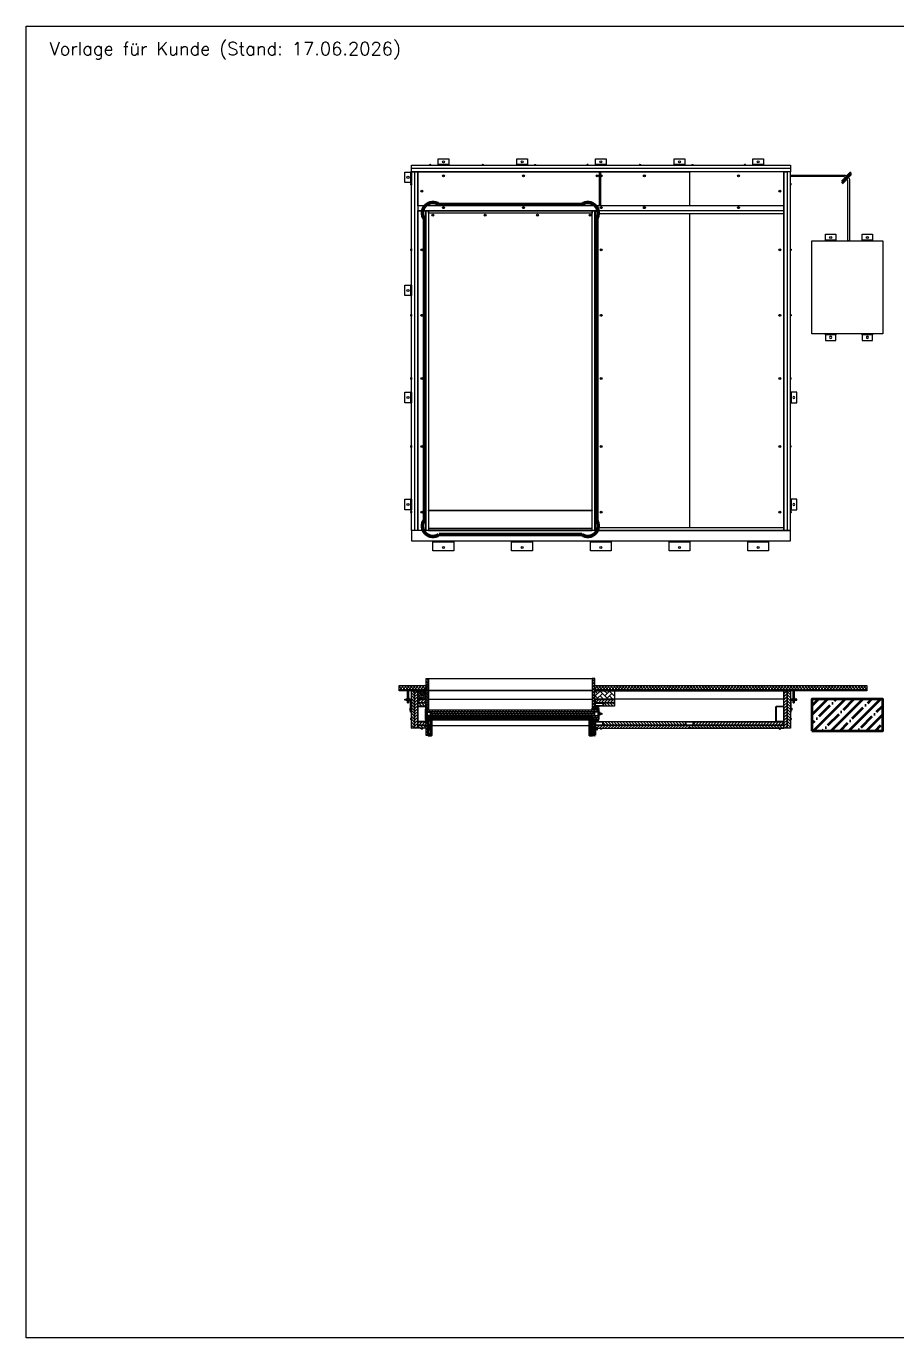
# Model space of a CAD drawing. Header units: millimetres. Extents: x 21685 to 41685, y -14252 to -4252.
# Drawn here: x 21685 to 28324, y -14252 to -4252 of the extents above; entities that cross this region are included whole.
import ezdxf

# ---------------------------------------------------------------- set-up
doc = ezdxf.new("R2010")
doc.units = ezdxf.units.MM
for name, color, linetype in [('0_Schraff', 7, 'Continuous'), ('STK_Draufsicht', 140, 'Continuous'), ('STK_Frontansicht', 121, 'Continuous'), ('STK_Muttern_Scheiben_Schrauben', 21, 'Continuous'), ('STK_Seitenansicht', 3, 'Continuous')]:
    doc.layers.add(name, color=color, linetype=linetype)
doc.layers.add('AM_VIEWS', color=1, linetype='Continuous', lineweight=25)
doc.layers.add('STK_Ausbrand', color=30, linetype='Continuous', lineweight=100)
doc.styles.get("Standard").update_dxf_attribs({"font": 'romans.shx'})
pattern_1 = [(225, (24621.749, -9604.069), (11.22532, -11.22532), []), (315, (24621.749, -9604.069), (11.22532, 11.22532), [])]
pattern_2 = [(45, (21000, 0), (-11.22532, 11.22532), [])]
pattern_3 = [(45, (2, 0), (-11.22532, 11.22532), [])]

# ---------------------------------------------------------------- blocks, each defined once
blk = doc.blocks.new('Befestigungswinkel TR oben')
at = {"layer": 'STK_Frontansicht'}
for points in [[(0, 50), (80, 50), (80, 0), (0, 0)], [(0, 0), (80, 0), (80, 6), (0, 6)]]:
    blk.add_lwpolyline(points, close=True, dxfattribs=at)
blk.add_circle((40, 26), 8, dxfattribs=at)
blk = doc.blocks.new('Befestigungswinkel TR unten')
at = {"layer": 'STK_Frontansicht'}
for points in [[(0, 0), (160, 0), (160, -75), (0, -75)], [(0, 0), (160, 0), (160, -9), (0, -9)]]:
    blk.add_lwpolyline(points, close=True, dxfattribs=at)
blk.add_circle((80, -50), 8, dxfattribs=at)
blk = doc.blocks.new('Tank')
at = {"layer": 'STK_Frontansicht', "lineweight": 50}
for p, q in [((-310, 1162), (-240, 1233)), ((-310, 1149), (-240, 1220))]:
    blk.add_line(p, q, dxfattribs=at)
at = {"layer": 'STK_Frontansicht'}
for points in [[(-281, 1192, 0.16642), (-306, 1200), (-704, 1200), (-704, 1211), (-294, 1211, -0.16642), (-270, 1203, -0.16642)], [(-263, 1196, -0.1711), (-254, 1171), (-254, 710), (-266, 710), (-266, 1160, 0.1711), (-274, 1185)]]:
    blk.add_lwpolyline(points, format="xyb", dxfattribs=at)
blk.add_lwpolyline([(-540, 710), (0, 710), (0, 0), (-540, 0)], close=True, dxfattribs=at)
for p in [(-437, 710), (-157, 710)]:
    blk.add_blockref('Befestigungswinkel TR oben', p, dxfattribs=at)
at = {"layer": 'STK_Frontansicht', "xscale": -1, "rotation": 180}
for p in [(-437, 0), (-157, 0)]:
    blk.add_blockref('Befestigungswinkel TR oben', p, dxfattribs=at)
blk = doc.blocks.new('Winkel 50x100')
at = {"layer": 'STK_Draufsicht'}
for p, q in [((-19, 0), (31, 0)), ((-19, -6), (-19, 0)), ((31, 0), (31, -100)), ((23, -6), (-19, -6)), ((25, -100), (25, -8)), ((31, -100), (25, -100))]:
    blk.add_line(p, q, dxfattribs=at)
blk.add_arc((23, -8), 2, 0, 90, dxfattribs=at)
blk = doc.blocks.new('Schraubenkopf')
at = {"layer": 'STK_Muttern_Scheiben_Schrauben'}
for p, q in [((0.01, 0.23), (0.22, 0.33)), ((0.27, 0.34), (1.14, 0.34)), ((0.3, 0.36), (0.32, 0.34)), ((0.5, 0.5), (0.92, 0.5)), ((1.09, 0.34), (1.11, 0.36)), ((1.2, 0.33), (1.41, 0.23))]:
    blk.add_line(p, q, dxfattribs=at)
for points in [[(-0.04, 0.23), (1.46, 0.23), (1.46, 0.18), (-0.04, 0.18)], [(0, 0.18), (1.41, 0.18), (1.41, 0), (0, 0)], [(0.3, 0.41), (1.11, 0.41), (1.11, 0.36), (0.3, 0.36)]]:
    blk.add_lwpolyline(points, close=True, dxfattribs=at)
for centre, radius, start, end in [((0, 0.24), 0.0125, 269.77486, 296.52085), ((0.27, 0.21), 0.125, 89.99839, 115.34316), ((0.69, -0.17), 0.7, 105.93216, 123.59946), ((0.72, -0.17), 0.7, 56.40054, 74.04932), ((1.14, 0.21), 0.125, 64.79925, 91.13171), ((1.41, 0.24), 0.0125, 244.78282, 270)]:
    blk.add_arc(centre, radius, start, end, dxfattribs=at)
blk = doc.blocks.new('Schraube Front')
at = {"layer": 'STK_Muttern_Scheiben_Schrauben'}
for radius in [7.5, 4.05, 2.1]:
    blk.add_circle((0, 0), radius, dxfattribs=at)
blk = doc.blocks.new('Mutter M12')
at = {"layer": 'STK_Muttern_Scheiben_Schrauben'}
for p, q in [((-5.2, 2.4), (-4.2, 3)), ((-5.2, 0.6), (-5.2, 2.4)), ((-4.2, 0), (-5.2, 0.6)), ((-4.2, 3), (4.1, 3)), ((4.1, 0), (-4.2, 0)), ((-2.6, 2.4), (-2.6, 0.6)), ((2.6, 2.4), (2.6, 0.6)), ((4.1, 3), (5.2, 2.4)), ((5.2, 0.6), (4.1, 0)), ((5.2, 2.4), (5.2, 0.6))]:
    blk.add_line(p, q, dxfattribs=at)
for centre, radius, start, end in [((-3.9, 0.5), 2.32, 55.9699, 124.0301), ((-3.9, 2.5), 2.3, 235.6158, 304.3842), ((0, -5.8), 8.6, 72.412, 107.588), ((0, 8.8), 8.6, 252.412, 287.588), ((3.9, 0.5), 2.3, 55.6155, 124.3842), ((3.9, 2.5), 2.3, 235.6158, 304.3842)]:
    blk.add_arc(centre, radius, start, end, dxfattribs=at)
blk = doc.blocks.new('Flachkopfschraube')
at = {"layer": 'STK_Muttern_Scheiben_Schrauben'}
for p, q in [((-2.8, 3.3), (-2.8, -3.2)), ((-2.2, 3.8), (-2.8, 3.3)), ((0, 3.8), (-2.2, 3.8)), ((-2.2, 1.9), (0, 1.9)), ((0, -3.8), (0, 3.8)), ((-2.8, -3.2), (-2.2, -3.8)), ((-2.2, -3.8), (-2.8, -3.2)), ((-2.2, -1.9), (0, -1.9)), ((-2.2, -3.8), (0, -3.8))]:
    blk.add_line(p, q, dxfattribs=at)
for centre, radius, start, end in [((1, 0), 3.75, 150.0007, 209.9998), ((-1.8, 2.8), 0.973, 149.5019, 178.717), ((-1.7, 2.9), 1.07, 183.3408, 215.1741), ((-0.7, 2.2), 2.17, 133.8223, 149.5304), ((-0.5, 3.6), 2.48, 214.373, 225.5257), ((-1.7, -2.9), 1.07, 144.8259, 176.6592), ((-1.8, -2.8), 0.973, 181.283, 210.4981), ((-0.5, -3.6), 2.48, 134.4743, 145.627), ((-0.7, -2.2), 2.17, 210.4696, 226.1777)]:
    blk.add_arc(centre, radius, start, end, dxfattribs=at)
blk = doc.blocks.new('Mutter mit Schraube')
at = {"layer": 'STK_Muttern_Scheiben_Schrauben'}
for p, q in [((-10.9, 4.2), (-10.3, 4.9)), ((-10.9, -4.3), (-10.9, 4.2)), ((-10.3, 4.9), (-7.6, 4.9)), ((-10.3, 2.5), (-7.6, 2.5)), ((-7.6, 4.9), (-6.9, 4.2)), ((-6.9, 4.2), (-6.9, 2.1)), ((-6.9, 2.1), (-6.8, 1.9)), ((-6.9, -2.1), (-6.9, 2.1)), ((-6.8, 1.9), (-6.8, -1.9)), ((-6.8, 1.9), (-6.4, 2.5)), ((-6.4, 2.5), (-6, 1.9)), ((-6.4, 2.5), (-6.4, -2.5)), ((-6, 1.9), (-5.6, 2.5)), ((-6, 1.9), (-6, -1.9)), ((-5.6, 2.5), (-5.2, 1.9)), ((-5.6, -2.5), (-5.6, 2.5)), ((-5.2, 1.9), (-4.9, 2.5)), ((-5.2, 1.9), (-5.2, -1.9)), ((-4.9, 2.5), (-4.5, 1.9)), ((-4.9, -2.5), (-4.9, 2.5)), ((-4.5, 1.9), (-4.1, 2.5)), ((-4.5, -1.9), (-4.5, 1.9)), ((-4.1, 2.5), (-3.8, 1.9)), ((-4.1, 2.5), (-4.1, -2.5)), ((-3.8, -1.9), (-3.8, 1.9)), ((-3.8, 1.9), (-3.4, 2.5)), ((-3.4, 2.5), (-3, 1.9)), ((-3.4, 2.5), (-3.4, -2.5)), ((-3, 1.9), (-2.6, 2.5)), ((-3, -1.9), (-3, 1.9)), ((-2.6, 2.5), (-2.2, 1.9)), ((-2.6, 2.5), (-2.6, -2.5)), ((-2.2, 1.9), (-1.9, 2.5)), ((-2.2, -1.9), (-2.2, 1.9)), ((-1.9, 2.5), (-1.5, 1.9)), ((-1.9, 2.5), (-1.9, -2.5)), ((-1.5, 1.9), (-1.1, 2.5)), ((-1.5, -1.9), (-1.5, 1.9)), ((-1.1, 2.5), (-0.8, 1.9)), ((-1.1, 2.5), (-1.1, -2.5)), ((-0.8, 1.9), (-0.4, 2.5)), ((-0.8, -1.9), (-0.8, 1.9)), ((-0.4, 2.5), (0, 1.9)), ((-0.4, 2.5), (-0.4, -2.5)), ((0, 1.9), (0, -1.9)), ((-10.3, -4.9), (-10.9, -4.3)), ((-7.6, -4.9), (-10.3, -4.9)), ((-10.3, -2.5), (-7.6, -2.5)), ((-6.9, -4.3), (-7.6, -4.9)), ((-6.8, -1.9), (-6.9, -2.1)), ((-6.9, -2.1), (-6.9, -4.3)), ((-6.4, -2.5), (-6.8, -1.9)), ((-6, -1.9), (-6.4, -2.5)), ((-5.6, -2.5), (-6, -1.9)), ((-5.2, -1.9), (-5.6, -2.5)), ((-4.9, -2.5), (-5.2, -1.9)), ((-4.5, -1.9), (-4.9, -2.5)), ((-4.1, -2.5), (-4.5, -1.9)), ((-3.8, -1.9), (-4.1, -2.5)), ((-3.4, -2.5), (-3.8, -1.9)), ((-3, -1.9), (-3.4, -2.5)), ((-2.6, -2.5), (-3, -1.9)), ((-2.2, -1.9), (-2.6, -2.5)), ((-1.9, -2.5), (-2.2, -1.9)), ((-1.5, -1.9), (-1.9, -2.5)), ((-1.1, -2.5), (-1.5, -1.9)), ((-0.8, -1.9), (-1.1, -2.5)), ((-0.4, -2.5), (-0.8, -1.9)), ((0, -1.9), (-0.4, -2.5))]:
    blk.add_line(p, q, dxfattribs=at)
for centre, radius, start, end in [((-9, 3.5), 1.9, 130.1012, 172.1861), ((-9.1, 3.9), 1.85, 184.857, 230.1944), ((-6, 0), 4.91, 150, 210), ((-8.8, 3.5), 1.9, 7.8139, 49.8988), ((-8.7, 3.9), 1.85, 309.8056, 355.143), ((-11.8, 0), 4.91, 330, 30), ((-9.1, -3.9), 1.85, 129.8056, 175.143), ((-9, -3.5), 1.9, 187.8139, 229.8988), ((-8.7, -3.9), 1.85, 4.857, 50.1944), ((-8.8, -3.5), 1.9, 310.1012, 352.1861)]:
    blk.add_arc(centre, radius, start, end, dxfattribs=at)
blk = doc.blocks.new('Dichtung')
at = {"layer": 'STK_Draufsicht', "lineweight": 50}
for p, q in [((24504, -9540), (24500, -9540)), ((24504, -9544), (24500, -9544)), ((24504, -9540), (24504, -9538)), ((24504, -9538), (24505, -9540)), ((24504, -9544), (24504, -9545)), ((24504, -9545), (24505, -9544)), ((24505, -9540), (24505, -9538)), ((24505, -9538), (24506, -9540)), ((24505, -9544), (24505, -9545)), ((24505, -9545), (24506, -9544)), ((24506, -9540), (24506, -9538)), ((24506, -9538), (24508, -9542)), ((24506, -9545), (24508, -9542)), ((24506, -9544), (24506, -9545))]:
    blk.add_line(p, q, dxfattribs=at)
blk.add_lwpolyline([(24500, -9544), (24500, -9545, -0.41421), (24499, -9546), (24497, -9546, -0.41421), (24497, -9545), (24497, -9538, -0.41421), (24497, -9538), (24499, -9538, -0.41421), (24500, -9538), (24500, -9540)], format="xyb", dxfattribs=at)
for centre, start, end in [((24504, -9538), 33.6901, 180), ((24504, -9545), 180, 326.3099), ((24505, -9538), 33.6901, 180), ((24505, -9545), 180, 326.3099), ((24506, -9538), 33.6901, 180), ((24506, -9545), 180, 326.3099)]:
    blk.add_arc(centre, 0.1, start, end, dxfattribs=at)

msp = doc.modelspace()

# ---------------------------------------------------------------- hatches: boundary and pattern name
at = {"layer": '0_Schraff'}
h = msp.add_hatch(dxfattribs=at)
h.set_pattern_fill('ANSI37', color=256, scale=5, angle=180)
h.set_pattern_definition(pattern_1)
h.paths.add_polyline_path([(24734, -9279), (24529, -9279), (24529, -9313), (24734, -9313)])
h = msp.add_hatch(dxfattribs=at)
h.set_pattern_fill('ANSI37', color=256, scale=5, angle=180)
h.paths.add_polyline_path([(24753, -9225), (24734, -9225), (24734, -9456), (24753, -9456)])
h = msp.add_hatch(dxfattribs=at)
h.set_pattern_fill('ANSI37', color=256, scale=5)
h.paths.add_polyline_path([(26002, -9225), (26002, -9443), (26021, -9443), (26021, -9225)])
h = msp.add_hatch(dxfattribs=at)
h.set_pattern_fill('ANSI37', color=256, scale=5, angle=180)
h.set_pattern_definition(pattern_1)
h.paths.add_polyline_path([(26021, -9279), (28095, -9279), (28095, -9313), (26021, -9313)])
h = msp.add_hatch(dxfattribs=at)
h.set_pattern_fill('ANGLE', color=256)
h.set_pattern_definition([(0, (24621.749, -9604.069), (0, 6.985), [5.08, -1.905]), (90, (24621.749, -9604.069), (-6.985, 4e-16), [5.08, -1.905])])
h.paths.add_polyline_path([(24734, -9313), (24529, -9313), (24529, -9318), (24734, -9318)])
h = msp.add_hatch(dxfattribs=at)
h.set_pattern_fill('ANSI31', color=256, scale=5, angle=90)
h.paths.add_polyline_path([(24647, -9318), (24622, -9318), (24622, -9605), (24647, -9605)])
h = msp.add_hatch(dxfattribs=at)
h.set_pattern_fill('ANSI31', color=256, scale=5)
h.paths.add_polyline_path([(24672, -9318), (24647, -9318), (24647, -9605), (24672, -9605)])
h = msp.add_hatch(dxfattribs=at)
h.set_pattern_fill('AR-HBONE', color=256, scale=0.1, angle=90)
h.set_pattern_definition([(135, (24621.749, -9604.069), (-14.3684, 9e-16), [30.48, -10.16]), (225, (24614.565, -9596.885), (-14.3684, 2e-15), [30.48, -10.16])])
h.paths.add_polyline_path([(24672, -9383), (24732, -9383), (24732, -9318), (24672, -9318)])
h = msp.add_hatch(dxfattribs=at)
h.set_pattern_fill('ANSI31', color=256, scale=5)
h.paths.add_polyline_path([(24732, -9385), (24672, -9385), (24672, -9410), (24732, -9410)])
h = msp.add_hatch(dxfattribs=at)
h.set_pattern_fill('AR-HBONE', color=256, scale=0.25, angle=180)
h.paths.add_polyline_path([(26171, -9383), (26171, -9318), (26021, -9318), (26021, -9383)])
h = msp.add_hatch(dxfattribs=at)
h.set_pattern_fill('ANSI31', color=256, scale=5, style=0)
h.set_pattern_definition(pattern_2)
h.paths.add_polyline_path([(26171, -9410), (26171, -9385), (26025, -9385), (26025, -9410)])
h = msp.add_hatch(dxfattribs=at)
h.set_pattern_fill('ANSI31', color=256, scale=5, style=0)
h.set_pattern_definition(pattern_2)
h.paths.add_polyline_path([(27488, -9605), (27488, -9318), (27463, -9318), (27463, -9605)])
h = msp.add_hatch(dxfattribs=at)
h.set_pattern_fill('ANSI31', color=256, scale=5, angle=90, style=0)
h.paths.add_polyline_path([(27513, -9605), (27513, -9318), (27488, -9318), (27488, -9605)])
at = {"layer": '0_Schraff', "lineweight": 50}
h = msp.add_hatch(dxfattribs=at)
h.set_pattern_fill('ANSI35', color=256, scale=15)
h.paths.add_polyline_path([(27713, -9383), (27692, -9383), (27691, -9383), (27684, -9383), (27684, -9383), (27684, -9383), (27677, -9383), (27677, -9623), (28217, -9623), (28217, -9383)])
at = {"layer": '0_Schraff'}
h = msp.add_hatch(dxfattribs=at)
h.set_pattern_fill('ANSI31', color=256, scale=5, angle=90)
h.paths.add_polyline_path([(24732, -9410), (24672, -9410), (24672, -9435), (24732, -9435)])
h = msp.add_hatch(dxfattribs=at)
h.set_pattern_fill('DOLMIT', color=256, scale=0.1)
h.paths.add_polyline_path([(24734, -9419), (24732, -9419), (24732, -9489), (24734, -9489)])
h.paths.add_polyline_path([(24734, -9499), (24732, -9499), (24732, -9569), (24734, -9569)])
at = {"layer": '0_Schraff', "lineweight": 50}
h = msp.add_hatch(dxfattribs=at)
h.set_pattern_fill('ANSI32', color=256, scale=5)
h.paths.add_polyline_path([(24767, -9461), (24767, -9461), (24767, -9461)])
edge = h.paths.add_edge_path()
edge.add_line((24755, -9462), (24755, -9462))
edge.add_line((24755, -9462), (24755, -9462))
edge.add_arc((24755, -9462), 0.129, 270, 295.2172, ccw=False)
h.paths.add_polyline_path([(24759, -9528), (24759, -9528), (24759, -9528)], flags=16)
edge = h.paths.add_edge_path(flags=16)
edge.add_line((24770, -9527), (24770, -9528))
edge.add_line((24770, -9528), (24755, -9528))
edge.add_line((24755, -9528), (24755, -9527))
edge.add_arc((24755, -9527), 0.129, 64.8157, 180)
edge.add_line((24755, -9527), (24755, -9527))
edge.add_line((24755, -9527), (24755, -9527))
edge.add_line((24755, -9527), (24755, -9524))
edge.add_line((24755, -9524), (24771, -9524))
edge.add_line((24771, -9524), (24770, -9527))
edge.add_arc((24770, -9527), 0.129, 0, 116.5209)
h.paths.add_polyline_path([(24748, -9528), (24738, -9528), (24738, -9534), (26002, -9534), (26002, -9524), (24748, -9524)])
edge = h.paths.add_edge_path()
edge.add_line((24767, -9460), (24759, -9460))
edge.add_arc((24763, -9466), 7.24, 105.9507, 123.5995, ccw=False)
edge.add_line((24761, -9459), (24765, -9459))
edge.add_arc((24763, -9466), 7.24, 56.4005, 74.0678, ccw=False)
at = {"layer": '0_Schraff'}
h = msp.add_hatch(dxfattribs=at)
h.set_pattern_fill('ANSI31', color=256, scale=5, angle=90)
h.set_pattern_definition([(135, (24623.749, -9604.319), (-11.22532, -11.22532), [])])
h.paths.add_polyline_path([(24739, -9479), (26048, -9479), (26048, -9464), (24739, -9464)])
h = msp.add_hatch(dxfattribs=at)
h.set_pattern_fill('ANSI31', color=256, scale=5)
h.set_pattern_definition(pattern_3)
h.paths.add_polyline_path([(24769, -9494), (26018, -9494), (26018, -9479), (24769, -9479)])
h = msp.add_hatch(dxfattribs=at)
h.set_pattern_fill('ANSI31', color=256, scale=5, angle=90)
h.set_pattern_definition([(135, (24623.749, -9634.319), (-11.22532, -11.22532), [])])
h.paths.add_polyline_path([(24769, -9509), (26018, -9509), (26018, -9494), (24769, -9494)])
h = msp.add_hatch(dxfattribs=at)
h.set_pattern_fill('ANSI37', color=256, scale=5)
h.paths.add_polyline_path([(26048, -9451), (26007, -9451), (26007, -9448), (26002, -9448), (26002, -9464), (26048, -9464)])
h = msp.add_hatch(dxfattribs=at)
h.set_pattern_fill('DOLMIT', color=256, scale=0.1)
h.paths.add_polyline_path([(26048, -9448), (26016, -9448), (26016, -9449), (26048, -9449), (26048, -9540), (26016, -9540), (26016, -9540), (26048, -9540)])
h = msp.add_hatch(dxfattribs=at)
h.set_pattern_fill('ANSI31', color=256, scale=5, angle=90, style=0)
h.paths.add_polyline_path([(26171, -9435), (26171, -9410), (26085, -9410), (26085, -9435)])
h = msp.add_hatch(dxfattribs=at)
h.set_pattern_fill('ANSI31', color=256, scale=5)
h.paths.add_polyline_path([(24732, -9555), (24672, -9555), (24672, -9580), (24732, -9580)])
h = msp.add_hatch(dxfattribs=at)
h.set_pattern_fill('ANSI31', color=256, scale=5, angle=90)
h.paths.add_polyline_path([(24732, -9580), (24672, -9580), (24672, -9605), (24732, -9605)])
h = msp.add_hatch(dxfattribs=at)
h.set_pattern_fill('ANSI37', color=256, scale=5, angle=180)
h.paths.add_polyline_path([(24753, -9541), (24734, -9541), (24734, -9659), (24753, -9659)])
h = msp.add_hatch(dxfattribs=at)
h.set_pattern_fill('ANSI31', color=256, scale=5)
h.set_pattern_definition(pattern_3)
h.paths.add_polyline_path([(24739, -9524), (26048, -9524), (26048, -9509), (24739, -9509)])
at = {"layer": '0_Schraff', "lineweight": 50}
h = msp.add_hatch(dxfattribs=at)
h.set_pattern_fill('ANSI32', color=256, scale=5)
edge = h.paths.add_edge_path()
edge.add_line((24753, -9659), (24773, -9659))
edge.add_line((24773, -9659), (24773, -9539))
edge.add_line((24773, -9539), (24766, -9539))
edge.add_arc((24766, -10902), 1363, 89.9861, 90.0417)
edge.add_line((24765, -9539), (24760, -9539))
edge.add_arc((24760, -8807), 732, 269.981, 270.057, ccw=False)
edge.add_line((24759, -9539), (24753, -9539))
edge.add_line((24753, -9539), (24753, -9659))
h = msp.add_hatch(dxfattribs=at)
h.set_pattern_fill('ANSI32', color=256, scale=5)
h.paths.add_polyline_path([(25982, -9659), (26002, -9659), (26002, -9546), (25982, -9546)])
at = {"layer": '0_Schraff'}
h = msp.add_hatch(dxfattribs=at)
h.set_pattern_fill('ANSI37', color=256, scale=5)
h.paths.add_polyline_path([(26048, -9524), (26002, -9524), (26002, -9538), (26002, -9540), (26007, -9540), (26007, -9538), (26048, -9538)])
h = msp.add_hatch(dxfattribs=at)
h.set_pattern_fill('ANSI37', color=256, scale=5)
h.paths.add_polyline_path([(26002, -9546), (26002, -9659), (26021, -9659), (26021, -9546)])
h = msp.add_hatch(dxfattribs=at)
h.set_pattern_fill('ANSI31', color=256, scale=5, style=0)
h.set_pattern_definition([(45, (21000, -0.981), (-11.22532, 11.22532), [])])
h.paths.add_polyline_path([(26025, -9580), (26025, -9605), (26743, -9605), (26743, -9580)])
h = msp.add_hatch(dxfattribs=at)
h.set_pattern_fill('ANSI31', color=256, scale=5, angle=90, style=0)
h.set_pattern_definition([(135, (0, -1.031), (-11.22532, -11.22532), [])])
h.paths.add_polyline_path([(26085, -9555), (26085, -9580), (26713, -9580), (26713, -9555)])
h = msp.add_hatch(dxfattribs=at)
h.set_pattern_fill('ANSI31', color=256, scale=5, angle=90, style=0)
h.paths.add_polyline_path([(26743, -9580), (26743, -9605), (27463, -9605), (27463, -9580)])
h = msp.add_hatch(dxfattribs=at)
h.set_pattern_fill('ANSI31', color=256, scale=5, style=0)
h.paths.add_polyline_path([(26773, -9555), (26773, -9580), (27463, -9580), (27463, -9555)])

# ---------------------------------------------------------------- linework, layer by layer
at = {"layer": 'AM_VIEWS'}
msp.add_lwpolyline([(21685, -4252), (41685, -4252), (41685, -14252), (21685, -14252)], close=True, dxfattribs=at)
at = {"layer": 'STK_Ausbrand'}
for points in [[(24833, -5611), (25922, -5611)], [(24721, -8015), (24721, -5722)], [(26033, -5722), (26033, -8015)], [(25922, -8127), (24833, -8127)]]:
    msp.add_lwpolyline(points, dxfattribs=at)
for centre, start, end in [((24786, -5676), 54.3409, 215.6591), ((25968, -5676), 324.3409, 485.6591), ((24786, -8062), 144.3409, 305.6591), ((25968, -8062), 234.3409, 395.6591)]:
    msp.add_arc(centre, 80, start, end, dxfattribs=at)
at = {"layer": 'STK_Draufsicht'}
for p, q in [((24753, -9225), (26002, -9225)), ((24753, -9383), (26002, -9383)), ((26023, -9383), (26021, -9383)), ((26021, -9383), (26021, -9439)), ((26043, -9383), (26023, -9383)), ((26023, -9383), (26023, -9437)), ((26023, -9437), (26023, -9383)), ((26025, -9385), (26043, -9385)), ((26025, -9435), (26025, -9385)), ((26043, -9385), (26043, -9383)), ((24593, -9411), (24593, -9411)), ((24593, -9411), (24600, -9411)), ((24739, -9479), (24739, -9509)), ((26016, -9449), (26016, -9448)), ((26016, -9448), (26048, -9448)), ((26048, -9449), (26016, -9449)), ((26021, -9439), (26055, -9439)), ((26023, -9437), (26043, -9437)), ((26055, -9437), (26023, -9437)), ((26043, -9435), (26025, -9435)), ((26043, -9437), (26043, -9435)), ((26048, -9448), (26048, -9540)), ((26048, -9540), (26048, -9449)), ((26055, -9439), (26055, -9437)), ((27534, -9410), (27534, -9411)), ((27534, -9411), (27541, -9411)), ((24773, -9583), (25982, -9583)), ((26048, -9540), (26016, -9540)), ((26016, -9540), (26016, -9540)), ((26016, -9540), (26048, -9540)), ((26021, -9551), (26055, -9551)), ((26023, -9607), (26023, -9553)), ((26023, -9553), (26043, -9553)), ((26055, -9553), (26023, -9553)), ((26023, -9553), (26023, -9607)), ((26043, -9555), (26025, -9555)), ((26025, -9555), (26025, -9605)), ((26043, -9553), (26043, -9555)), ((26055, -9551), (26055, -9553)), ((27401, -9553), (27401, -9555)), ((26021, -9605), (26021, -9607)), ((26021, -9607), (26023, -9607)), ((26043, -9607), (26023, -9607)), ((26025, -9605), (26043, -9605)), ((26043, -9605), (26043, -9607))]:
    msp.add_line(p, q, dxfattribs=at)
at = {"layer": 'STK_Draufsicht', "lineweight": 50}
for p, q in [((26043, -9607), (26021, -9607)), ((26021, -9607), (26021, -9657)), ((26021, -9657), (26023, -9657)), ((26023, -9657), (26023, -9609)), ((26023, -9609), (26043, -9609)), ((26043, -9609), (26043, -9607))]:
    msp.add_line(p, q, dxfattribs=at)
at = {"layer": 'STK_Draufsicht'}
for points in [[(24529, -9279), (24734, -9279), (24734, -9313), (24529, -9313)], [(24734, -9225), (24753, -9225), (24753, -9458), (24734, -9458)], [(26021, -9225), (26002, -9225), (26002, -9443), (26021, -9443)], [(26021, -9279), (28095, -9279), (28095, -9313), (26021, -9313)], [(24529, -9313), (24734, -9313), (24734, -9318), (24529, -9318)], [(24593, -9318), (24601, -9318), (24601, -9383), (24593, -9383)], [(24593, -9411), (24593, -9389), (24601, -9389), (24601, -9411)], [(24647, -9605), (24622, -9605), (24622, -9318), (24647, -9318)], [(24672, -9605), (24647, -9605), (24647, -9318), (24672, -9318)], [(24672, -9318), (24732, -9318), (24732, -9383), (24672, -9383)], [(24672, -9385), (24732, -9385), (24732, -9410), (24672, -9410)], [(24753, -9313), (26002, -9313), (26002, -9318), (24753, -9318)], [(26021, -9313), (28095, -9313), (28095, -9318), (26021, -9318)], [(26021, -9318), (27463, -9318), (27463, -9383), (26021, -9383)], [(26021, -9318), (26171, -9318), (26171, -9383), (26021, -9383)], [(26023, -9383), (26171, -9383), (26171, -9437), (26023, -9437)], [(26025, -9385), (26171, -9385), (26171, -9410), (26025, -9410)], [(27463, -9318), (27488, -9318), (27488, -9605), (27463, -9605)], [(27488, -9318), (27513, -9318), (27513, -9605), (27488, -9605)], [(27534, -9318), (27542, -9318), (27542, -9377), (27534, -9377)], [(27534, -9410), (27534, -9395), (27542, -9395), (27542, -9410)], [(24672, -9410), (24732, -9410), (24732, -9435), (24672, -9435)], [(24732, -9419), (24734, -9419), (24734, -9489), (24732, -9489)], [(24732, -9499), (24734, -9499), (24734, -9569), (24732, -9569)], [(24738, -9460), (24753, -9460), (24753, -9458), (24738, -9458)], [(24739, -9464), (26048, -9464), (26048, -9479), (24739, -9479)], [(24769, -9479), (26018, -9479), (26018, -9494), (24769, -9494)], [(24769, -9494), (26018, -9494), (26018, -9509), (24769, -9509)], [(26008, -9449), (26048, -9449), (26048, -9451), (26008, -9451)], [(26023, -9439), (26053, -9439), (26053, -9441), (26023, -9441)], [(26048, -9464), (26053, -9464), (26053, -9524), (26048, -9524)], [(26085, -9410), (26171, -9410), (26171, -9435), (26085, -9435)], [(24732, -9580), (24672, -9580), (24672, -9555), (24732, -9555)], [(24732, -9605), (24672, -9605), (24672, -9580), (24732, -9580)], [(24734, -9541), (24753, -9541), (24753, -9659), (24734, -9659)], [(24738, -9539), (24753, -9539), (24753, -9541), (24738, -9541)], [(24739, -9509), (26048, -9509), (26048, -9524), (24739, -9524)], [(26021, -9546), (26002, -9546), (26002, -9659), (26021, -9659)], [(26008, -9540), (26048, -9540), (26048, -9538), (26008, -9538)], [(26023, -9551), (26053, -9551), (26053, -9549), (26023, -9549)], [(26025, -9605), (26743, -9605), (26743, -9580), (26025, -9580)], [(26085, -9580), (26713, -9580), (26713, -9555), (26085, -9555)], [(27463, -9605), (26743, -9605), (26743, -9580), (27463, -9580)], [(27463, -9580), (26773, -9580), (26773, -9555), (27463, -9555)]]:
    msp.add_lwpolyline(points, close=True, dxfattribs=at)
at = {"layer": 'STK_Draufsicht', "lineweight": 50}
for points in [[(27677, -9623), (28217, -9623), (28217, -9383), (27677, -9383)], [(24734, -9460), (24735, -9460), (24735, -9537), (24734, -9537)], [(24739, -9464), (24738, -9464), (24738, -9524), (24739, -9524)], [(26002, -9524), (24738, -9524), (24738, -9534), (26002, -9534)], [(24738, -9524), (24748, -9524), (24748, -9528), (24738, -9528)], [(24753, -9539), (24773, -9539), (24773, -9659), (24753, -9659)], [(25982, -9546), (26002, -9546), (26002, -9659), (25982, -9659)]]:
    msp.add_lwpolyline(points, close=True, dxfattribs=at)
at = {"layer": 'STK_Draufsicht'}
for points in [[(24601, -9411), (24600, -9411)], [(26007, -9451), (26048, -9451), (26048, -9464), (26002, -9464), (26002, -9448)], [(26007, -9451), (26007, -9448), (26002, -9448), (26002, -9448)], [(27542, -9410), (27541, -9411)], [(26007, -9538), (26048, -9538), (26048, -9524), (26002, -9524), (26002, -9540)], [(26007, -9538), (26007, -9540), (26002, -9540), (26002, -9540)], [(27463, -9553), (27463, -9607), (26023, -9607), (26023, -9553), (27401, -9553)]]:
    msp.add_lwpolyline(points, dxfattribs=at)
for points in [[(24678, -9435), (24726, -9435, -0.41421), (24732, -9441), (24732, -9549, -0.41421), (24726, -9555), (24678, -9555, -0.41421), (24672, -9549), (24672, -9441, -0.41421)], [(24678, -9438), (24726, -9438, -0.41421), (24729, -9441), (24729, -9549, -0.41421), (24726, -9552), (24678, -9552, -0.41421), (24675, -9549), (24675, -9441, -0.41421)], [(24743, -9479), (24765, -9479, -0.41421), (24769, -9483), (24769, -9505, -0.41421), (24765, -9509), (24743, -9509, -0.41421), (24739, -9505), (24739, -9483, -0.41421)], [(24743, -9481), (24765, -9481, -0.41421), (24767, -9483), (24767, -9505, -0.41421), (24765, -9507), (24743, -9507, -0.41421), (24741, -9505), (24741, -9483, -0.41421)], [(26044, -9479), (26022, -9479, 0.41421), (26018, -9483), (26018, -9505, 0.41421), (26022, -9509), (26044, -9509, 0.41421), (26048, -9505), (26048, -9483, 0.41421)], [(26044, -9481), (26022, -9481, 0.41421), (26020, -9483), (26020, -9505, 0.41421), (26022, -9507), (26044, -9507, 0.41421), (26046, -9505), (26046, -9483, 0.41421)], [(26029, -9410), (26081, -9410, -0.41421), (26085, -9414), (26085, -9431, -0.41421), (26081, -9435), (26029, -9435, -0.41421), (26025, -9431), (26025, -9414, -0.41421)], [(26029, -9412), (26081, -9412, -0.41421), (26083, -9414), (26083, -9431, -0.41421), (26081, -9433), (26029, -9433, -0.41421), (26027, -9431), (26027, -9414, -0.41421)], [(27409, -9435), (27457, -9435, -0.41421), (27463, -9441), (27463, -9549, -0.41421), (27457, -9555), (27409, -9555, -0.41421), (27403, -9549), (27403, -9441, -0.41421)], [(27409, -9438), (27457, -9438, -0.41421), (27460, -9441), (27460, -9549, -0.41421), (27457, -9552), (27409, -9552, -0.41421), (27406, -9549), (27406, -9441, -0.41421)], [(26029, -9580), (26081, -9580, 0.41421), (26085, -9576), (26085, -9559, 0.41421), (26081, -9555), (26029, -9555, 0.41421), (26025, -9559), (26025, -9576, 0.41421)], [(26029, -9578), (26081, -9578, 0.41421), (26083, -9576), (26083, -9559, 0.41421), (26081, -9557), (26029, -9557, 0.41421), (26027, -9559), (26027, -9576, 0.41421)], [(26717, -9580), (26769, -9580, 0.41421), (26773, -9576), (26773, -9559, 0.41421), (26769, -9555), (26717, -9555, 0.41421), (26713, -9559), (26713, -9576, 0.41421)], [(26717, -9578), (26769, -9578, 0.41421), (26771, -9576), (26771, -9559, 0.41421), (26769, -9557), (26717, -9557, 0.41421), (26715, -9559), (26715, -9576, 0.41421)]]:
    msp.add_lwpolyline(points, format="xyb", close=True, dxfattribs=at)
at = {"layer": 'STK_Frontansicht'}
msp.add_line((26055, -5362), (26066, -5362), dxfattribs=at)
for points in [[(24622, -5312), (27513, -5312), (27513, -5362), (24622, -5362)], [(24622, -5312), (27513, -5312), (27513, -5337), (24622, -5337)], [(24622, -5362), (24672, -5362), (24672, -8096), (24622, -8096)], [(24622, -5362), (24647, -5362), (24647, -8096), (24622, -8096)], [(24672, -5362), (26055, -5362), (26055, -5622), (24672, -5622)], [(26066, -5362), (26743, -5362), (26743, -5622), (26066, -5622)], [(27513, -5362), (27463, -5362), (27463, -8096), (27513, -8096)], [(27463, -5362), (27488, -5362), (27488, -8096), (27463, -8096)], [(24672, -5657), (27463, -5657), (27463, -5622), (24672, -5622)], [(26021, -5659), (24672, -5659), (24672, -5657), (26021, -5657)], [(24672, -5659), (24732, -5659), (24732, -8096), (24672, -8096)], [(24732, -5659), (24753, -5659), (24753, -8096), (24732, -8096)], [(24732, -8096), (24734, -8096), (24734, -5659), (24732, -5659)], [(24753, -5659), (26002, -5659), (26002, -5678), (24753, -5678)], [(26002, -5659), (26021, -5659), (26021, -8096), (26002, -8096)], [(26021, -5657), (27463, -5657), (27463, -5659), (26021, -5659)], [(26021, -5659), (26023, -5659), (26023, -8096), (26021, -8096)], [(26023, -5661), (26043, -5661), (26043, -8096), (26023, -8096)], [(26043, -5679), (26743, -5679), (26743, -8076), (26043, -8076)], [(24753, -8081), (26002, -8081), (26002, -7943), (24753, -7943)], [(24753, -7943), (26002, -7943), (26002, -7946), (24753, -7946)], [(24756, -7943), (24758, -7943), (24758, -7946), (24756, -7946)], [(24758, -7943), (24760, -7943), (24760, -7946), (24758, -7946)], [(27513, -8096), (24622, -8096), (24622, -8176), (27513, -8176)], [(24753, -8096), (26002, -8096), (26002, -8081), (24753, -8081)], [(27463, -8076), (26043, -8076), (26043, -8096), (27463, -8096)]]:
    msp.add_lwpolyline(points, close=True, dxfattribs=at)
for points in [[(26043, -5661), (26023, -5661), (26023, -5659), (26043, -5659)], [(26043, -5661), (26043, -5679), (27463, -5679), (27463, -5659), (26043, -5659)]]:
    msp.add_lwpolyline(points, dxfattribs=at)

# ---------------------------------------------------------------- block references
at = {"layer": 'STK_Draufsicht'}
msp.add_blockref('Winkel 50x100', (24591, -9383), dxfattribs=at)
at = {"layer": 'STK_Draufsicht', "extrusion": (0, 0, -1), "zscale": -1}
msp.add_blockref('Winkel 50x100', (-27544, -9383), dxfattribs=at)
at = {"layer": 'STK_Frontansicht'}
for name, p in [('Befestigungswinkel TR oben', (24827, -5312)), ('Befestigungswinkel TR oben', (25427, -5312)), ('Befestigungswinkel TR oben', (26027, -5312)), ('Befestigungswinkel TR oben', (26627, -5312)), ('Befestigungswinkel TR oben', (27227, -5312)), ('Tank', (28217, -6598)), ('Befestigungswinkel TR unten', (24787, -8176)), ('Befestigungswinkel TR unten', (25387, -8176)), ('Befestigungswinkel TR unten', (25987, -8176)), ('Befestigungswinkel TR unten', (26587, -8176)), ('Befestigungswinkel TR unten', (27187, -8176))]:
    msp.add_blockref(name, p, dxfattribs=at)
for p, rotation in [((24622, -5444), 90.00000000564064), ((24622, -6306), 90.000000000001), ((24622, -7122), 90.00000000000001), ((24622, -7938), 90)]:
    msp.add_blockref('Befestigungswinkel TR oben', p, dxfattribs=dict(at, rotation=rotation))
at = {"layer": 'STK_Frontansicht', "extrusion": (0, 0, -1), "zscale": -1}
for p, rotation in [((-27513, -7122), 89.99999999999957), ((-27513, -7938), 89.99999999999999)]:
    msp.add_blockref('Befestigungswinkel TR oben', p, dxfattribs=dict(at, rotation=rotation))
at = {"layer": 'STK_Muttern_Scheiben_Schrauben'}
for name, p, xscale, yscale, zscale in [('Schraubenkopf', (24759, -5312), 10.34466781598978, 10.34466781598978, 10.34466781598978), ('Schraubenkopf', (25159, -5312), 10.34466781598978, 10.34466781598978, 10.34466781598978), ('Schraubenkopf', (25559, -5312), 10.34466781598978, 10.34466781598978, 10.34466781598978), ('Schraubenkopf', (25959, -5312), 10.34466781598978, 10.34466781598978, 10.34466781598978), ('Schraubenkopf', (26359, -5312), 10.34466781598978, 10.34466781598978, 10.34466781598978), ('Schraubenkopf', (26759, -5312), 10.34466781598978, 10.34466781598978, 10.34466781598978), ('Schraubenkopf', (27159, -5312), 10.34466781598978, 10.34466781598978, 10.34466781598978), ('Mutter M12', (24597, -9383), 1.99955432896805, 1.99955432896805, 1.99955432896805), ('Mutter M12', (24597, -9395), 1.99955432896805, 1.99955432896805, 1.99955432896805), ('Mutter M12', (27538, -9383), -1.99955432896805, 1.99955432896805, 1.99955432896805), ('Mutter M12', (27538, -9395), -1.99955432896805, 1.99955432896805, 1.99955432896805), ('Flachkopfschraube', (24616, -9458), 1.998520162579659, 1.998520162579659, 1.998520162579659), ('Mutter mit Schraube', (26075, -9494), 2.000000000000186, 2.000000000000186, 2.000000000000186), ('Flachkopfschraube', (27519, -9458), -1.998520162579659, 1.998520162579659, 1.998520162579659)]:
    msp.add_blockref(name, p, dxfattribs=dict(at, xscale=xscale, yscale=yscale, zscale=zscale))
for p in [(24867, -5392), (25478, -5392), (26040, -5392), (26070, -5392), (26399, -5392), (27118, -5392), (24702, -5509), (27433, -5509), (24785, -5693), (24867, -5635), (25185, -5693), (25478, -5635), (25585, -5693), (25985, -5693), (26040, -5635), (26070, -5635), (26399, -5635), (27118, -5635), (24702, -5956), (26070, -5956), (27433, -5956), (24702, -6456), (26070, -6456), (27433, -6456), (24702, -6938), (26070, -6938), (27433, -6938), (24702, -7456), (26070, -7456), (27433, -7456), (24702, -7956), (26070, -7956), (27433, -7956)]:
    msp.add_blockref('Schraube Front', p, dxfattribs=at)
for p, xscale, yscale, zscale, rotation in [((24622, -5463), 10.34466781598978, 10.34466781598978, 10.34466781598978, 90), ((27513, -5463), -10.34466781598978, 10.34466781598978, 10.34466781598978, 270), ((24622, -5963), 10.34466781598978, 10.34466781598978, 10.34466781598978, 90), ((27513, -5963), -10.34466781598978, 10.34466781598978, 10.34466781598978, 270), ((24622, -6463), 10.34466781598978, 10.34466781598978, 10.34466781598978, 90), ((27513, -6463), -10.34466781598978, 10.34466781598978, 10.34466781598978, 270), ((24622, -6945), 10.34466781598978, 10.34466781598978, 10.34466781598978, 90), ((27513, -6945), -10.34466781598978, 10.34466781598978, 10.34466781598978, 270), ((24622, -7463), 10.34466781598978, 10.34466781598978, 10.34466781598978, 90), ((27513, -7463), -10.34466781598978, 10.34466781598978, 10.34466781598978, 270), ((24622, -7963), 10.34466781598978, 10.34466781598978, 10.34466781598978, 90), ((27513, -7963), -10.34466781598978, 10.34466781598978, 10.34466781598978, 270), ((26048, -9462), -7.830847712221825, 7.830847712221825, 7.830847712221825, 270), ((24622, -9541), 10.34466781598978, 10.34466781598978, 10.34466781598978, 90), ((26048, -9526), 7.830847712221825, 7.830847712221825, 7.830847712221825, 270), ((27513, -9541), -10.34466781598978, 10.34466781598978, 10.34466781598978, 270), ((24709, -9605), 10.34466781598978, 10.34466781598978, 10.34466781598978, 180), ((26077, -9605), 10.34466781598978, 10.34466781598978, 10.34466781598978, 180), ((27425, -9605), -10.34466781598978, 10.34466781598978, 10.34466781598978, 180)]:
    msp.add_blockref('Schraubenkopf', p, dxfattribs=dict(at, xscale=xscale, yscale=yscale, zscale=zscale, rotation=rotation))
at = {"layer": 'STK_Seitenansicht', "lineweight": 50}
msp.add_blockref('Dichtung', (238, 15), dxfattribs=at)

# ---------------------------------------------------------------- texts
at = {"layer": 'AM_VIEWS', "insert": (21863, -4373), "char_height": 100, "attachment_point": 1}
msp.add_mtext_dynamic_manual_height_columns('Vorlage für Kunde (Stand: 17.06.2026)', width=3170.27, gutter_width=7.5, heights=[263], dxfattribs=at)

doc.saveas('drawing.dxf')
